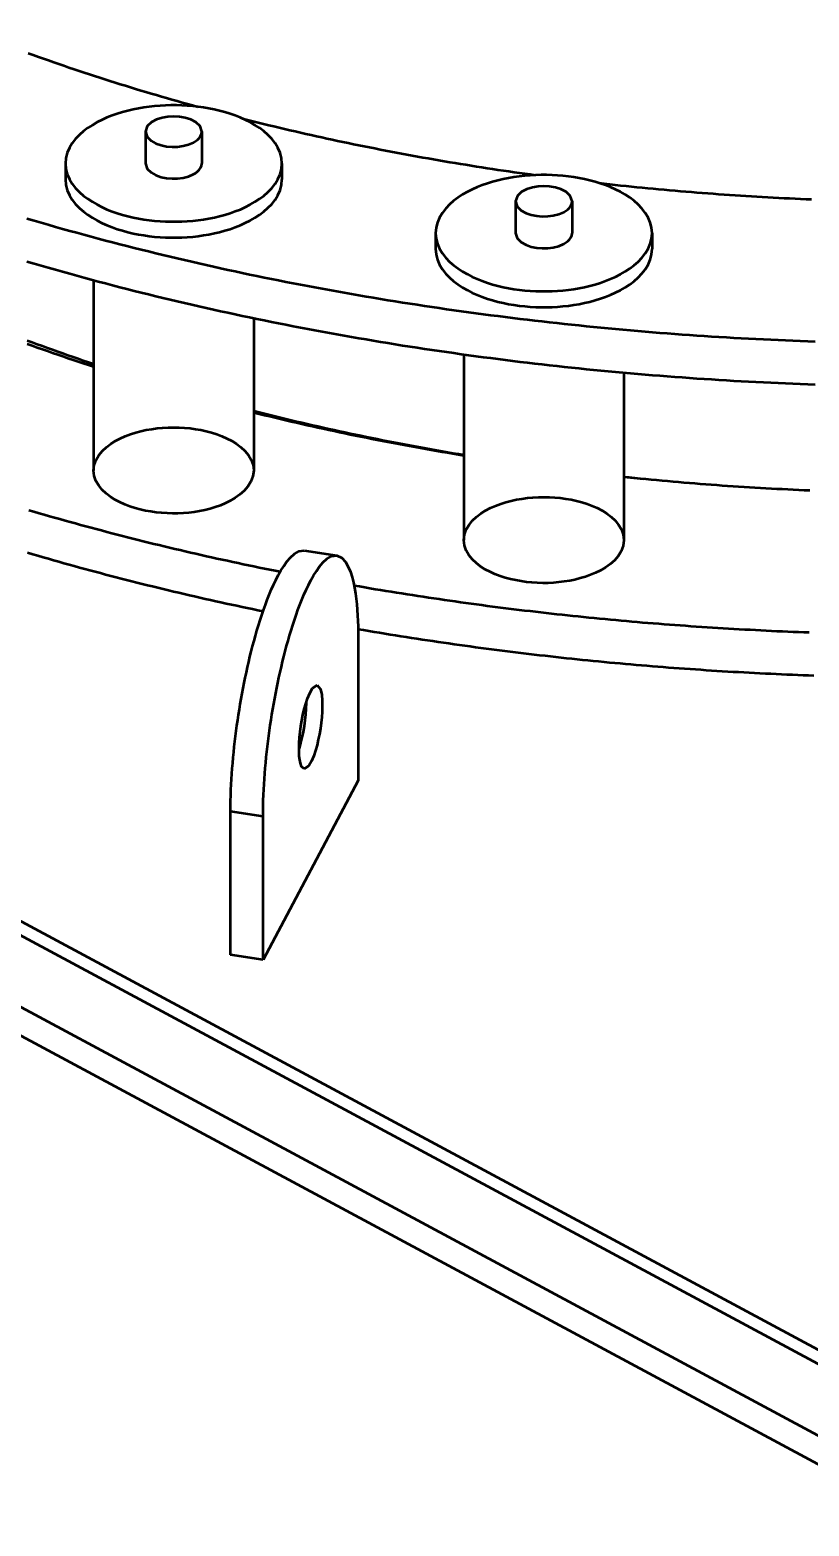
# Model space of a CAD drawing. Header units: millimetres. Extents: x 0 to 841, y 0 to 594.
# Drawn here: x 538.85 to 556.22, y 141.08 to 174.4 of the extents above; entities that cross this region are included whole.
import ezdxf

# ---------------------------------------------------------------- set-up
doc = ezdxf.new("R2010")
doc.units = ezdxf.units.MM
doc.layers.add('VIS', color=7, linetype='CONTINUOUS', lineweight=50)

msp = doc.modelspace()

# ---------------------------------------------------------------- linework, layer by layer
at = {"layer": 'VIS'}
for points in [[(483.297, 184.275), (559.297, 143.471)], [(483, 184.116), (559, 143.312)], [(483, 182.522), (559, 141.718)], [(483, 182.522), (559, 141.718)], [(483, 181.885), (559, 141.081)], [(538.818, 173.886), (538.931, 173.845), (539.045, 173.805), (539.158, 173.765), (539.271, 173.725), (539.385, 173.685), (539.498, 173.646), (539.612, 173.607), (539.725, 173.568), (539.839, 173.53), (539.953, 173.492), (540.067, 173.454), (540.181, 173.416), (540.295, 173.379), (540.41, 173.342), (540.524, 173.305), (540.639, 173.269), (540.753, 173.232), (540.868, 173.197), (540.983, 173.161), (541.097, 173.126), (541.212, 173.091), (541.327, 173.056), (541.442, 173.021), (541.557, 172.987), (541.673, 172.953), (541.788, 172.919), (541.903, 172.886), (542.019, 172.853), (542.134, 172.82), (542.25, 172.787), (542.366, 172.755), (542.481, 172.723), (542.597, 172.691)], [(538.818, 173.886), (538.931, 173.845), (539.045, 173.805), (539.158, 173.765), (539.271, 173.725), (539.385, 173.685), (539.498, 173.646), (539.612, 173.607), (539.725, 173.568), (539.839, 173.53), (539.953, 173.492), (540.067, 173.454), (540.181, 173.416), (540.295, 173.379), (540.41, 173.342), (540.524, 173.305), (540.639, 173.269), (540.753, 173.232), (540.868, 173.197), (540.983, 173.161), (541.097, 173.126), (541.212, 173.091), (541.327, 173.056), (541.442, 173.021), (541.557, 172.987), (541.673, 172.953), (541.788, 172.919), (541.903, 172.886), (542.019, 172.853), (542.134, 172.82), (542.25, 172.787), (542.366, 172.755), (542.481, 172.723), (542.597, 172.691)], [(544.473, 171.427), (544.462, 171.548), (544.432, 171.666), (544.383, 171.777), (544.32, 171.881), (544.245, 171.977), (544.161, 172.065), (544.069, 172.145), (543.972, 172.218), (543.87, 172.284), (543.764, 172.344), (543.656, 172.399), (543.545, 172.449), (543.432, 172.493), (543.317, 172.534), (543.2, 172.569), (543.083, 172.601), (542.965, 172.629), (542.845, 172.653), (542.725, 172.673), (542.605, 172.69), (542.484, 172.703), (542.363, 172.713), (542.241, 172.72), (542.12, 172.723), (541.998, 172.723), (541.876, 172.72), (541.755, 172.713), (541.634, 172.703), (541.513, 172.69), (541.392, 172.673), (541.272, 172.653), (541.153, 172.629), (541.035, 172.601), (540.917, 172.569), (540.801, 172.534), (540.686, 172.493), (540.573, 172.449), (540.462, 172.399), (540.353, 172.344), (540.248, 172.284), (540.146, 172.218), (540.048, 172.145), (539.957, 172.065), (539.873, 171.977), (539.798, 171.881), (539.734, 171.777), (539.686, 171.666), (539.655, 171.548), (539.645, 171.427)], [(542.689, 172.136), (542.647, 172.256), (542.554, 172.345), (542.439, 172.405), (542.316, 172.444), (542.188, 172.467), (542.059, 172.474), (541.929, 172.467), (541.802, 172.444), (541.678, 172.405), (541.564, 172.345), (541.47, 172.256), (541.429, 172.136)], [(543.591, 172.429), (543.708, 172.399), (543.826, 172.37), (543.943, 172.341), (544.061, 172.312), (544.179, 172.283), (544.296, 172.255), (544.414, 172.227), (544.532, 172.199), (544.65, 172.172), (544.768, 172.144), (544.886, 172.117), (545.004, 172.091), (545.122, 172.064), (545.241, 172.038), (545.359, 172.012), (545.477, 171.986), (545.596, 171.96), (545.714, 171.935), (545.833, 171.91), (545.951, 171.885), (546.07, 171.861), (546.188, 171.836), (546.307, 171.812), (546.426, 171.788), (546.545, 171.765), (546.663, 171.742), (546.782, 171.718), (546.901, 171.696), (547.02, 171.673), (547.139, 171.651), (547.258, 171.629), (547.377, 171.607), (547.497, 171.585), (547.616, 171.564), (547.735, 171.543), (547.854, 171.522), (547.974, 171.501), (548.093, 171.481), (548.213, 171.46), (548.332, 171.44), (548.451, 171.421), (548.571, 171.401), (548.691, 171.382), (548.81, 171.363), (548.93, 171.344), (549.05, 171.326), (549.169, 171.307), (549.289, 171.289), (549.409, 171.271), (549.529, 171.254), (549.648, 171.236), (549.768, 171.219), (549.888, 171.202), (550.008, 171.186), (550.128, 171.169)], [(543.591, 172.429), (543.708, 172.399), (543.826, 172.37), (543.943, 172.341), (544.061, 172.312), (544.179, 172.283), (544.296, 172.255), (544.414, 172.227), (544.532, 172.199), (544.65, 172.172), (544.768, 172.144), (544.886, 172.117), (545.004, 172.091), (545.122, 172.064), (545.241, 172.038), (545.359, 172.012), (545.477, 171.986), (545.596, 171.96), (545.714, 171.935), (545.833, 171.91), (545.951, 171.885), (546.07, 171.861), (546.188, 171.836), (546.307, 171.812), (546.426, 171.788), (546.545, 171.765), (546.663, 171.742), (546.782, 171.718), (546.901, 171.696), (547.02, 171.673), (547.139, 171.651), (547.258, 171.629), (547.377, 171.607), (547.497, 171.585), (547.616, 171.564), (547.735, 171.543), (547.854, 171.522), (547.974, 171.501), (548.093, 171.481), (548.213, 171.46), (548.332, 171.44), (548.451, 171.421), (548.571, 171.401), (548.691, 171.382), (548.81, 171.363), (548.93, 171.344), (549.05, 171.326), (549.169, 171.307), (549.289, 171.289), (549.409, 171.271), (549.529, 171.254), (549.648, 171.236), (549.768, 171.219), (549.888, 171.202), (550.008, 171.186), (550.128, 171.169)], [(541.429, 172.136), (541.467, 172.02), (541.555, 171.933), (541.662, 171.873), (541.779, 171.833), (541.901, 171.808), (542.024, 171.798), (542.148, 171.801), (542.27, 171.817), (542.39, 171.848), (542.504, 171.897)], [(541.429, 172.136), (541.429, 171.427)], [(542.504, 171.897), (542.549, 171.924), (542.592, 171.955), (542.629, 171.992), (542.66, 172.035), (542.681, 172.084), (542.689, 172.136)], [(542.689, 172.136), (542.689, 171.427)], [(539.645, 171.427), (539.655, 171.306), (539.686, 171.189), (539.734, 171.077), (539.798, 170.973), (539.873, 170.877), (539.957, 170.79), (540.049, 170.71), (540.146, 170.637), (540.248, 170.57), (540.353, 170.51), (540.462, 170.455), (540.573, 170.406), (540.686, 170.361), (540.801, 170.321), (540.918, 170.285), (541.035, 170.253), (541.154, 170.226), (541.273, 170.202), (541.393, 170.181), (541.514, 170.165), (541.634, 170.151), (541.756, 170.141), (541.877, 170.135), (541.999, 170.132), (542.121, 170.132), (542.242, 170.135), (542.364, 170.142), (542.485, 170.151), (542.606, 170.165), (542.727, 170.182), (542.846, 170.202), (542.966, 170.226), (543.084, 170.254), (543.202, 170.286), (543.318, 170.321), (543.433, 170.362), (543.546, 170.406), (543.657, 170.456), (543.766, 170.511)], [(539.645, 171.427), (539.645, 171.073)], [(541.429, 171.427), (541.467, 171.311), (541.555, 171.225), (541.662, 171.164), (541.779, 171.124), (541.901, 171.1), (542.024, 171.09), (542.148, 171.093), (542.27, 171.109), (542.39, 171.14), (542.504, 171.188)], [(542.504, 171.188), (542.549, 171.215), (542.592, 171.247), (542.629, 171.284), (542.66, 171.327), (542.681, 171.375), (542.689, 171.427)], [(543.766, 170.511), (543.871, 170.571), (543.973, 170.637), (544.07, 170.71), (544.161, 170.79), (544.246, 170.878), (544.32, 170.974), (544.383, 171.078), (544.432, 171.189), (544.462, 171.306), (544.473, 171.427)], [(544.473, 171.427), (544.473, 171.073)], [(539.645, 171.073), (539.655, 170.952), (539.686, 170.834), (539.734, 170.723), (539.798, 170.619), (539.873, 170.523), (539.957, 170.435), (540.049, 170.355), (540.146, 170.282), (540.248, 170.216), (540.353, 170.156), (540.462, 170.101), (540.573, 170.051), (540.686, 170.007), (540.801, 169.967), (540.918, 169.931), (541.035, 169.899), (541.154, 169.871), (541.273, 169.848), (541.393, 169.827), (541.514, 169.81), (541.634, 169.797), (541.756, 169.787), (541.877, 169.781), (541.999, 169.777), (542.121, 169.777), (542.242, 169.781), (542.364, 169.787), (542.485, 169.797), (542.606, 169.811), (542.727, 169.828), (542.846, 169.848), (542.966, 169.872), (543.084, 169.9), (543.202, 169.931), (543.318, 169.967), (543.433, 170.007), (543.546, 170.052), (543.657, 170.102), (543.766, 170.157)], [(543.766, 170.157), (543.871, 170.217), (543.973, 170.283), (544.07, 170.356), (544.161, 170.436), (544.246, 170.524), (544.32, 170.62), (544.383, 170.723), (544.432, 170.835), (544.462, 170.952), (544.473, 171.073)], [(552.726, 169.877), (552.715, 169.998), (552.684, 170.115), (552.636, 170.227), (552.573, 170.331), (552.498, 170.427), (552.414, 170.514), (552.322, 170.594), (552.225, 170.667), (552.123, 170.734), (552.017, 170.794), (551.909, 170.849), (551.797, 170.898), (551.684, 170.943), (551.569, 170.983), (551.453, 171.019), (551.336, 171.051), (551.217, 171.078), (551.098, 171.102), (550.978, 171.123), (550.858, 171.139), (550.737, 171.153), (550.615, 171.163), (550.494, 171.169), (550.372, 171.173), (550.251, 171.173), (550.129, 171.169), (550.008, 171.163), (549.886, 171.153), (549.765, 171.139), (549.645, 171.123), (549.525, 171.102), (549.406, 171.078), (549.287, 171.051), (549.17, 171.019), (549.054, 170.983), (548.939, 170.943), (548.826, 170.898), (548.715, 170.849), (548.606, 170.794), (548.5, 170.734), (548.398, 170.667), (548.301, 170.594), (548.21, 170.514), (548.125, 170.427), (548.05, 170.331), (547.987, 170.227), (547.939, 170.115), (547.908, 169.998), (547.897, 169.877)], [(551.537, 170.994), (551.658, 170.98), (551.779, 170.967), (551.901, 170.953), (552.022, 170.94), (552.143, 170.928), (552.264, 170.915), (552.386, 170.903), (552.507, 170.891), (552.629, 170.879), (552.75, 170.868), (552.871, 170.856), (552.993, 170.845), (553.114, 170.834), (553.236, 170.824), (553.357, 170.813), (553.479, 170.803), (553.6, 170.793), (553.722, 170.783), (553.843, 170.774), (553.965, 170.764), (554.087, 170.755), (554.208, 170.746), (554.33, 170.738), (554.452, 170.729), (554.573, 170.721), (554.695, 170.713), (554.817, 170.705), (554.938, 170.698), (555.06, 170.691), (555.182, 170.684), (555.303, 170.677), (555.425, 170.67), (555.547, 170.664), (555.669, 170.658), (555.791, 170.652), (555.912, 170.646), (556.034, 170.64), (556.156, 170.635), (556.278, 170.63)], [(551.537, 170.994), (551.658, 170.98), (551.779, 170.967), (551.901, 170.953), (552.022, 170.94), (552.143, 170.928), (552.264, 170.915), (552.386, 170.903), (552.507, 170.891), (552.629, 170.879), (552.75, 170.868), (552.871, 170.856), (552.993, 170.845), (553.114, 170.834), (553.236, 170.824), (553.357, 170.813), (553.479, 170.803), (553.6, 170.793), (553.722, 170.783), (553.843, 170.774), (553.965, 170.764), (554.087, 170.755), (554.208, 170.746), (554.33, 170.738), (554.452, 170.729), (554.573, 170.721), (554.695, 170.713), (554.817, 170.705), (554.938, 170.698), (555.06, 170.691), (555.182, 170.684), (555.303, 170.677), (555.425, 170.67), (555.547, 170.664), (555.669, 170.658), (555.791, 170.652), (555.912, 170.646), (556.034, 170.64), (556.156, 170.635), (556.278, 170.63)], [(550.941, 170.585), (550.9, 170.706), (550.806, 170.794), (550.692, 170.855), (550.568, 170.894), (550.441, 170.916), (550.312, 170.923), (550.182, 170.916), (550.055, 170.894), (549.931, 170.855), (549.817, 170.794), (549.723, 170.706), (549.682, 170.585)], [(549.682, 170.585), (549.72, 170.469), (549.807, 170.383), (549.915, 170.322), (550.032, 170.282), (550.154, 170.258), (550.277, 170.248), (550.401, 170.251), (550.523, 170.267), (550.643, 170.298), (550.757, 170.346)], [(549.682, 170.585), (549.682, 169.877)], [(550.757, 170.346), (550.802, 170.373), (550.844, 170.405), (550.882, 170.442), (550.913, 170.485), (550.934, 170.533), (550.941, 170.585)], [(550.941, 170.585), (550.941, 169.877)], [(538.789, 170.203), (538.948, 170.156), (539.106, 170.11), (539.265, 170.065), (539.424, 170.019), (539.583, 169.975), (539.742, 169.93), (539.901, 169.887), (540.06, 169.843), (540.22, 169.8), (540.379, 169.757), (540.539, 169.715), (540.698, 169.674), (540.858, 169.632), (541.018, 169.591), (541.178, 169.551), (541.338, 169.511), (541.499, 169.471), (541.659, 169.432), (541.819, 169.393), (541.98, 169.354), (542.141, 169.316), (542.301, 169.279), (542.462, 169.242), (542.623, 169.205), (542.784, 169.168), (542.945, 169.132), (543.106, 169.097), (543.268, 169.062), (543.429, 169.027), (543.59, 168.992), (543.752, 168.958), (543.914, 168.925), (544.075, 168.891), (544.237, 168.859), (544.399, 168.826), (544.561, 168.794), (544.723, 168.762), (544.885, 168.731), (545.047, 168.7), (545.209, 168.67), (545.372, 168.64), (545.534, 168.61), (545.697, 168.581), (545.859, 168.552), (546.022, 168.523), (546.184, 168.495), (546.347, 168.467), (546.51, 168.44), (546.673, 168.413), (546.836, 168.386), (546.999, 168.36), (547.162, 168.334), (547.325, 168.308), (547.488, 168.283), (547.651, 168.258), (547.814, 168.234), (547.978, 168.21), (548.141, 168.186), (548.304, 168.163), (548.468, 168.14), (548.631, 168.117), (548.795, 168.095), (548.959, 168.073), (549.122, 168.052), (549.286, 168.031), (549.45, 168.01), (549.614, 167.99), (549.778, 167.97), (549.941, 167.95), (550.105, 167.931), (550.269, 167.912), (550.433, 167.893), (550.598, 167.875), (550.762, 167.857), (550.926, 167.84), (551.09, 167.823), (551.254, 167.806), (551.418, 167.79), (551.583, 167.774), (551.747, 167.758), (551.911, 167.743), (552.076, 167.728), (552.24, 167.713), (552.405, 167.699), (552.569, 167.685), (552.734, 167.672), (552.898, 167.658), (553.063, 167.646), (553.228, 167.633), (553.392, 167.621), (553.557, 167.609), (553.722, 167.598), (553.886, 167.587), (554.051, 167.576), (554.216, 167.566), (554.381, 167.556), (554.545, 167.546), (554.71, 167.537), (554.875, 167.528), (555.04, 167.52), (555.205, 167.511), (555.37, 167.504), (555.535, 167.496), (555.699, 167.489), (555.864, 167.482), (556.029, 167.476), (556.194, 167.47), (556.359, 167.464)], [(547.897, 169.877), (547.908, 169.756), (547.939, 169.638), (547.987, 169.527), (548.05, 169.423), (548.125, 169.327), (548.21, 169.239), (548.301, 169.159), (548.399, 169.086), (548.501, 169.02), (548.606, 168.959), (548.715, 168.905), (548.826, 168.855), (548.939, 168.81), (549.054, 168.77), (549.17, 168.735), (549.288, 168.703), (549.406, 168.675), (549.526, 168.651), (549.646, 168.631), (549.766, 168.614), (549.887, 168.601), (550.009, 168.591), (550.13, 168.584), (550.252, 168.581), (550.373, 168.581), (550.495, 168.584), (550.617, 168.591), (550.738, 168.601), (550.859, 168.614), (550.979, 168.631), (551.099, 168.652), (551.219, 168.676), (551.337, 168.703), (551.455, 168.735), (551.571, 168.771), (551.686, 168.811), (551.799, 168.856), (551.91, 168.906), (552.019, 168.96)], [(547.897, 169.877), (547.897, 169.523)], [(549.682, 169.877), (549.72, 169.761), (549.807, 169.674), (549.915, 169.614), (550.032, 169.574), (550.154, 169.55), (550.277, 169.539), (550.401, 169.542), (550.523, 169.558), (550.643, 169.589), (550.757, 169.638)], [(550.757, 169.638), (550.802, 169.665), (550.844, 169.697), (550.882, 169.734), (550.913, 169.776), (550.934, 169.825), (550.941, 169.877)], [(552.019, 168.96), (552.124, 169.021), (552.226, 169.087), (552.323, 169.16), (552.414, 169.24), (552.498, 169.328), (552.573, 169.423), (552.636, 169.527), (552.684, 169.639), (552.715, 169.756), (552.726, 169.877)], [(552.726, 169.877), (552.726, 169.523)], [(547.897, 169.523), (547.908, 169.402), (547.939, 169.284), (547.987, 169.172), (548.05, 169.069), (548.125, 168.973), (548.21, 168.885), (548.301, 168.805), (548.399, 168.732), (548.501, 168.666), (548.606, 168.605), (548.715, 168.55), (548.826, 168.501), (548.939, 168.456), (549.054, 168.416), (549.17, 168.38), (549.288, 168.349), (549.406, 168.321), (549.526, 168.297), (549.646, 168.277), (549.766, 168.26), (549.887, 168.247), (550.009, 168.237), (550.13, 168.23), (550.252, 168.227), (550.373, 168.227), (550.495, 168.23), (550.617, 168.237), (550.738, 168.247), (550.859, 168.26), (550.979, 168.277), (551.099, 168.297), (551.219, 168.321), (551.337, 168.349), (551.455, 168.381), (551.571, 168.417), (551.686, 168.457), (551.799, 168.502), (551.91, 168.551), (552.019, 168.606)], [(552.019, 168.606), (552.124, 168.666), (552.226, 168.733), (552.323, 168.806), (552.414, 168.886), (552.498, 168.974), (552.573, 169.069), (552.636, 169.173), (552.684, 169.284), (552.715, 169.402), (552.726, 169.523)], [(538.789, 169.246), (538.948, 169.2), (539.106, 169.154), (539.265, 169.108), (539.424, 169.063), (539.583, 169.018), (539.742, 168.974), (539.901, 168.93), (540.06, 168.887), (540.22, 168.844), (540.379, 168.801), (540.539, 168.759), (540.698, 168.717), (540.858, 168.676), (541.018, 168.635), (541.178, 168.594), (541.338, 168.554), (541.499, 168.515), (541.659, 168.475), (541.819, 168.437), (541.98, 168.398), (542.141, 168.36), (542.301, 168.322), (542.462, 168.285), (542.623, 168.248), (542.784, 168.212), (542.945, 168.176), (543.106, 168.14), (543.268, 168.105), (543.429, 168.07), (543.59, 168.036), (543.752, 168.002), (543.914, 167.968), (544.075, 167.935), (544.237, 167.902), (544.399, 167.87), (544.561, 167.838), (544.723, 167.806), (544.885, 167.775), (545.047, 167.744), (545.209, 167.714), (545.372, 167.683), (545.534, 167.654), (545.697, 167.624), (545.859, 167.595), (546.022, 167.567), (546.184, 167.539), (546.347, 167.511), (546.51, 167.483), (546.673, 167.456), (546.836, 167.43), (546.999, 167.403), (547.162, 167.377), (547.325, 167.352), (547.488, 167.327), (547.651, 167.302), (547.814, 167.278), (547.978, 167.253), (548.141, 167.23), (548.304, 167.207), (548.468, 167.184), (548.631, 167.161), (548.795, 167.139), (548.959, 167.117), (549.122, 167.096), (549.286, 167.074), (549.45, 167.054), (549.614, 167.033), (549.778, 167.013), (549.941, 166.994), (550.105, 166.974), (550.269, 166.956), (550.433, 166.937), (550.598, 166.919), (550.762, 166.901), (550.926, 166.884), (551.09, 166.866), (551.254, 166.85), (551.418, 166.833), (551.583, 166.817), (551.747, 166.802), (551.911, 166.786), (552.076, 166.771), (552.24, 166.757), (552.405, 166.743), (552.569, 166.729), (552.734, 166.715), (552.898, 166.702), (553.063, 166.689), (553.228, 166.677), (553.392, 166.665), (553.557, 166.653), (553.722, 166.642), (553.886, 166.631), (554.051, 166.62), (554.216, 166.61), (554.381, 166.6), (554.545, 166.59), (554.71, 166.581), (554.875, 166.572), (555.04, 166.563), (555.205, 166.555), (555.37, 166.547), (555.535, 166.54), (555.699, 166.533), (555.864, 166.526), (556.029, 166.519), (556.194, 166.513), (556.359, 166.507)], [(540.274, 168.829), (540.274, 164.591)], [(543.843, 167.983), (543.843, 164.591)], [(538.792, 167.488), (538.905, 167.446), (539.019, 167.404), (539.132, 167.363), (539.246, 167.322), (539.36, 167.281), (539.474, 167.24), (539.588, 167.2), (539.702, 167.16), (539.816, 167.12), (539.931, 167.081), (540.045, 167.041), (540.16, 167.003), (540.274, 166.964)], [(538.793, 167.413), (538.906, 167.372), (539.02, 167.332), (539.133, 167.291), (539.247, 167.251), (539.361, 167.211), (539.475, 167.172), (539.589, 167.133), (539.703, 167.094), (539.817, 167.055), (539.931, 167.017), (540.045, 166.979), (540.16, 166.941), (540.274, 166.904)], [(548.527, 167.175), (548.527, 163.041)], [(552.096, 166.77), (552.096, 163.041)], [(543.843, 165.917), (543.962, 165.887), (544.081, 165.857), (544.2, 165.828), (544.319, 165.798), (544.439, 165.769), (544.558, 165.741), (544.677, 165.712), (544.797, 165.684), (544.916, 165.656), (545.036, 165.628), (545.156, 165.601), (545.275, 165.574), (545.395, 165.547), (545.515, 165.52), (545.635, 165.494), (545.755, 165.467), (545.875, 165.442), (545.995, 165.416), (546.115, 165.391), (546.235, 165.366), (546.355, 165.341), (546.475, 165.316), (546.596, 165.292), (546.716, 165.268), (546.836, 165.244), (546.957, 165.221), (547.077, 165.197), (547.198, 165.174), (547.319, 165.151), (547.439, 165.129), (547.56, 165.107), (547.681, 165.085), (547.802, 165.063), (547.922, 165.041), (548.043, 165.02), (548.164, 164.999), (548.285, 164.978), (548.406, 164.958), (548.527, 164.938)], [(543.843, 165.884), (543.962, 165.854), (544.081, 165.825), (544.2, 165.796), (544.32, 165.768), (544.439, 165.739), (544.558, 165.711), (544.678, 165.683), (544.797, 165.656), (544.917, 165.628), (545.036, 165.601), (545.156, 165.575), (545.276, 165.548), (545.395, 165.522), (545.515, 165.496), (545.635, 165.47), (545.755, 165.444), (545.875, 165.419), (545.995, 165.394), (546.115, 165.369), (546.235, 165.345), (546.356, 165.321), (546.476, 165.297), (546.596, 165.273), (546.717, 165.249), (546.837, 165.226), (546.957, 165.203), (547.078, 165.18), (547.198, 165.158), (547.319, 165.136), (547.44, 165.114), (547.56, 165.092), (547.681, 165.07), (547.802, 165.049), (547.923, 165.028), (548.043, 165.007), (548.164, 164.987), (548.285, 164.966), (548.406, 164.946), (548.527, 164.926)], [(540.274, 164.591), (540.289, 164.712), (540.33, 164.828), (540.392, 164.933), (540.47, 165.027), (540.559, 165.11), (540.657, 165.184), (540.761, 165.249), (540.869, 165.305), (540.981, 165.355), (541.096, 165.398), (541.213, 165.435), (541.331, 165.466), (541.45, 165.492), (541.571, 165.513), (541.692, 165.529), (541.814, 165.54), (541.936, 165.547), (542.059, 165.549), (542.181, 165.547), (542.303, 165.54), (542.425, 165.529), (542.546, 165.513), (542.667, 165.492), (542.787, 165.466), (542.905, 165.435), (543.022, 165.398), (543.136, 165.355), (543.248, 165.305), (543.357, 165.249), (543.461, 165.184), (543.558, 165.11), (543.648, 165.027), (543.726, 164.933), (543.788, 164.828), (543.829, 164.712), (543.843, 164.591)], [(543.32, 163.914), (543.212, 163.86), (543.101, 163.813), (542.987, 163.773), (542.871, 163.738), (542.753, 163.709), (542.635, 163.684), (542.515, 163.665), (542.395, 163.65), (542.275, 163.64), (542.154, 163.635), (542.033, 163.633), (541.912, 163.636), (541.791, 163.644), (541.671, 163.656), (541.551, 163.673), (541.432, 163.694), (541.314, 163.721), (541.198, 163.752), (541.082, 163.789), (540.969, 163.832), (540.859, 163.882), (540.752, 163.939), (540.65, 164.003), (540.554, 164.077), (540.466, 164.159), (540.389, 164.253), (540.328, 164.357), (540.288, 164.471), (540.274, 164.591)], [(543.843, 164.591), (543.827, 164.464), (543.783, 164.344), (543.715, 164.235), (543.631, 164.138), (543.535, 164.053), (543.431, 163.979), (543.32, 163.914)], [(552.096, 164.452), (552.169, 164.444), (552.243, 164.436), (552.316, 164.428), (552.39, 164.421), (552.463, 164.413), (552.537, 164.406)], [(552.096, 164.451), (552.217, 164.438), (552.339, 164.426), (552.461, 164.414), (552.582, 164.402), (552.704, 164.39), (552.825, 164.379), (552.947, 164.367), (553.069, 164.356), (553.191, 164.346), (553.312, 164.335), (553.434, 164.325), (553.556, 164.315), (553.678, 164.305), (553.799, 164.295), (553.921, 164.286), (554.043, 164.277), (554.165, 164.268), (554.287, 164.259), (554.409, 164.25), (554.531, 164.242), (554.653, 164.234), (554.774, 164.226), (554.896, 164.219), (555.018, 164.211), (555.14, 164.204), (555.262, 164.197), (555.384, 164.19), (555.506, 164.184), (555.628, 164.178), (555.75, 164.172), (555.873, 164.166), (555.995, 164.16), (556.117, 164.155), (556.239, 164.15)], [(548.527, 163.041), (548.542, 163.162), (548.582, 163.277), (548.645, 163.382), (548.723, 163.477), (548.812, 163.56), (548.91, 163.634), (549.014, 163.698), (549.122, 163.755), (549.234, 163.804), (549.349, 163.847), (549.465, 163.884), (549.584, 163.915), (549.703, 163.941), (549.824, 163.962), (549.945, 163.978), (550.067, 163.99), (550.189, 163.996), (550.312, 163.999), (550.434, 163.996), (550.556, 163.99), (550.678, 163.978), (550.799, 163.962), (550.92, 163.941), (551.039, 163.915), (551.158, 163.884), (551.274, 163.847), (551.389, 163.804), (551.501, 163.755), (551.609, 163.698), (551.713, 163.634), (551.811, 163.56), (551.901, 163.477), (551.979, 163.382), (552.041, 163.277), (552.082, 163.162), (552.096, 163.041)], [(538.828, 163.709), (538.944, 163.676), (539.059, 163.642), (539.175, 163.609), (539.291, 163.575), (539.406, 163.543), (539.522, 163.51), (539.638, 163.477), (539.754, 163.445), (539.87, 163.413), (539.986, 163.381), (540.102, 163.35), (540.218, 163.319), (540.334, 163.287), (540.451, 163.257), (540.567, 163.226), (540.684, 163.196), (540.8, 163.165), (540.917, 163.135), (541.033, 163.106), (541.15, 163.076), (541.267, 163.047), (541.383, 163.018), (541.5, 162.989), (541.617, 162.96), (541.734, 162.932), (541.851, 162.903), (541.968, 162.875), (542.085, 162.848), (542.202, 162.82), (542.319, 162.793), (542.436, 162.766), (542.554, 162.739), (542.671, 162.712), (542.788, 162.685), (542.906, 162.659), (543.023, 162.633), (543.141, 162.607), (543.258, 162.582), (543.376, 162.556), (543.494, 162.531), (543.611, 162.506), (543.729, 162.481), (543.847, 162.457), (543.965, 162.432), (544.083, 162.408), (544.201, 162.384), (544.319, 162.36), (544.437, 162.337)], [(551.573, 162.363), (551.465, 162.31), (551.353, 162.263), (551.239, 162.222), (551.124, 162.188), (551.006, 162.158), (550.888, 162.134), (550.768, 162.115), (550.648, 162.1), (550.528, 162.09), (550.407, 162.084), (550.286, 162.083), (550.165, 162.086), (550.044, 162.094), (549.924, 162.106), (549.804, 162.122), (549.685, 162.144), (549.567, 162.17), (549.45, 162.202), (549.335, 162.239), (549.222, 162.282), (549.112, 162.332), (549.005, 162.388), (548.903, 162.453), (548.807, 162.526), (548.719, 162.609), (548.642, 162.703), (548.581, 162.807), (548.541, 162.921), (548.527, 163.041)], [(552.096, 163.041), (552.08, 162.914), (552.036, 162.794), (551.968, 162.685), (551.884, 162.588), (551.788, 162.503), (551.684, 162.428), (551.573, 162.363)], [(538.804, 162.76), (538.92, 162.726), (539.035, 162.693), (539.151, 162.659), (539.266, 162.626), (539.382, 162.593), (539.498, 162.56), (539.613, 162.528), (539.729, 162.496), (539.845, 162.464), (539.961, 162.432), (540.077, 162.4), (540.193, 162.369), (540.309, 162.338), (540.425, 162.307), (540.542, 162.276), (540.658, 162.246), (540.774, 162.216), (540.891, 162.186), (541.007, 162.156), (541.124, 162.126), (541.24, 162.097), (541.357, 162.068), (541.474, 162.039), (541.591, 162.01), (541.707, 161.982), (541.824, 161.953), (541.941, 161.925), (542.058, 161.898), (542.175, 161.87), (542.292, 161.843), (542.409, 161.816), (542.527, 161.789), (542.644, 161.762), (542.761, 161.735), (542.878, 161.709), (542.996, 161.683), (543.113, 161.657), (543.231, 161.631), (543.348, 161.606), (543.466, 161.581), (543.583, 161.556), (543.701, 161.531), (543.819, 161.506), (543.936, 161.482), (544.054, 161.458)], [(543.326, 156.994), (543.326, 157.114), (543.328, 157.234), (543.332, 157.355), (543.336, 157.475), (543.342, 157.595), (543.349, 157.715), (543.357, 157.835), (543.365, 157.954), (543.375, 158.074), (543.386, 158.194), (543.398, 158.313), (543.411, 158.433), (543.424, 158.552), (543.439, 158.672), (543.454, 158.791), (543.47, 158.91), (543.488, 159.029), (543.505, 159.148), (543.524, 159.266), (543.544, 159.385), (543.565, 159.503), (543.586, 159.622), (543.608, 159.74), (543.631, 159.858), (543.655, 159.975), (543.68, 160.093), (543.706, 160.21), (543.733, 160.327), (543.761, 160.444), (543.79, 160.561), (543.82, 160.677), (543.851, 160.793), (543.883, 160.909), (543.916, 161.025), (543.951, 161.14), (543.987, 161.254), (544.024, 161.369), (544.063, 161.482), (544.103, 161.596), (544.145, 161.708), (544.19, 161.82), (544.236, 161.931), (544.285, 162.04), (544.337, 162.149), (544.392, 162.256), (544.45, 162.361), (544.514, 162.462), (544.584, 162.56), (544.661, 162.652), (544.75, 162.733), (544.854, 162.792), (544.972, 162.806)], [(544.052, 156.883), (544.053, 157.003), (544.055, 157.123), (544.058, 157.243), (544.063, 157.363), (544.069, 157.483), (544.075, 157.603), (544.083, 157.723), (544.092, 157.843), (544.102, 157.963), (544.113, 158.082), (544.125, 158.202), (544.137, 158.321), (544.151, 158.441), (544.165, 158.56), (544.181, 158.679), (544.197, 158.798), (544.214, 158.917), (544.232, 159.036), (544.251, 159.155), (544.271, 159.273), (544.291, 159.392), (544.313, 159.51), (544.335, 159.628), (544.358, 159.746), (544.382, 159.864), (544.407, 159.981), (544.433, 160.099), (544.46, 160.216), (544.488, 160.333), (544.516, 160.449), (544.546, 160.566), (544.577, 160.682), (544.609, 160.798), (544.643, 160.913), (544.677, 161.028), (544.713, 161.143), (544.751, 161.257), (544.789, 161.371), (544.83, 161.484), (544.872, 161.597), (544.916, 161.708), (544.963, 161.819), (545.012, 161.929), (545.063, 162.037), (545.118, 162.144), (545.177, 162.249), (545.241, 162.351), (545.31, 162.449), (545.388, 162.54), (545.477, 162.621), (545.581, 162.68), (545.699, 162.695)], [(544.972, 162.806), (545.699, 162.695)], [(545.699, 162.695), (545.81, 162.644), (545.892, 162.553), (545.953, 162.446), (546, 162.332), (546.037, 162.215), (546.067, 162.095), (546.092, 161.975), (546.112, 161.853), (546.129, 161.731), (546.142, 161.609), (546.153, 161.486), (546.161, 161.363), (546.167, 161.24), (546.171, 161.117), (546.174, 160.994), (546.174, 160.871)], [(546.081, 162.031), (546.2, 162.01), (546.318, 161.99), (546.436, 161.97), (546.555, 161.95), (546.673, 161.931), (546.792, 161.911), (546.91, 161.892), (547.029, 161.873), (547.148, 161.854), (547.266, 161.835), (547.385, 161.817), (547.504, 161.799), (547.622, 161.781), (547.741, 161.763), (547.86, 161.745), (547.979, 161.728), (548.098, 161.711), (548.217, 161.693), (548.335, 161.677), (548.454, 161.66), (548.573, 161.643), (548.692, 161.627), (548.811, 161.611), (548.93, 161.595), (549.05, 161.579), (549.169, 161.564), (549.288, 161.549), (549.407, 161.534), (549.526, 161.519), (549.645, 161.504), (549.765, 161.489), (549.884, 161.475), (550.003, 161.461), (550.122, 161.447), (550.242, 161.433), (550.361, 161.42), (550.48, 161.406), (550.6, 161.393), (550.719, 161.38), (550.839, 161.367), (550.958, 161.355), (551.077, 161.342), (551.197, 161.33), (551.316, 161.318), (551.436, 161.306), (551.555, 161.294), (551.675, 161.283), (551.795, 161.272), (551.914, 161.261), (552.034, 161.25), (552.153, 161.239), (552.273, 161.228), (552.393, 161.218), (552.512, 161.208), (552.632, 161.198), (552.752, 161.188), (552.872, 161.179), (552.991, 161.169), (553.111, 161.16), (553.231, 161.151), (553.351, 161.142), (553.47, 161.134), (553.59, 161.125), (553.71, 161.117), (553.83, 161.109), (553.95, 161.101), (554.07, 161.093), (554.189, 161.086), (554.309, 161.078), (554.429, 161.071), (554.549, 161.064), (554.669, 161.058), (554.789, 161.051), (554.909, 161.045), (555.029, 161.038), (555.149, 161.032), (555.269, 161.026), (555.389, 161.021), (555.509, 161.015), (555.629, 161.01), (555.749, 161.005), (555.869, 161), (555.989, 160.995), (556.109, 160.991), (556.229, 160.986)], [(546.173, 161.059), (546.291, 161.038), (546.41, 161.018), (546.528, 160.998), (546.647, 160.979), (546.765, 160.959), (546.884, 160.94), (547.003, 160.921), (547.121, 160.902), (547.24, 160.883), (547.359, 160.865), (547.478, 160.846), (547.597, 160.828), (547.716, 160.81), (547.834, 160.793), (547.953, 160.775), (548.072, 160.758), (548.191, 160.741), (548.31, 160.724), (548.429, 160.707), (548.549, 160.691), (548.668, 160.674), (548.787, 160.658), (548.906, 160.642), (549.025, 160.626), (549.144, 160.611), (549.264, 160.595), (549.383, 160.58), (549.502, 160.565), (549.621, 160.551), (549.741, 160.536), (549.86, 160.522), (549.979, 160.507), (550.099, 160.493), (550.218, 160.48), (550.338, 160.466), (550.457, 160.452), (550.577, 160.439), (550.696, 160.426), (550.816, 160.413), (550.935, 160.401), (551.055, 160.388), (551.174, 160.376), (551.294, 160.364), (551.414, 160.352), (551.533, 160.34), (551.653, 160.329), (551.773, 160.317), (551.892, 160.306), (552.012, 160.295), (552.132, 160.285), (552.252, 160.274), (552.371, 160.264), (552.491, 160.253), (552.611, 160.243), (552.731, 160.234), (552.851, 160.224), (552.971, 160.215), (553.09, 160.205), (553.21, 160.196), (553.33, 160.187), (553.45, 160.179), (553.57, 160.17), (553.69, 160.162), (553.81, 160.154), (553.93, 160.146), (554.05, 160.138), (554.17, 160.131), (554.29, 160.123), (554.41, 160.116), (554.53, 160.109), (554.65, 160.102), (554.77, 160.096), (554.89, 160.089), (555.01, 160.083), (555.13, 160.077), (555.25, 160.071), (555.37, 160.065), (555.49, 160.06), (555.61, 160.054), (555.73, 160.049), (555.851, 160.044), (555.971, 160.04), (556.091, 160.035), (556.211, 160.031), (556.331, 160.026)], [(546.174, 160.871), (546.174, 157.683)], [(544.854, 158.389), (544.857, 158.516), (544.865, 158.643), (544.878, 158.77), (544.895, 158.896), (544.916, 159.022), (544.941, 159.147), (544.97, 159.271), (545.004, 159.393), (545.044, 159.514), (545.093, 159.632), (545.156, 159.742), (545.257, 159.81)], [(545.257, 159.81), (545.332, 159.717), (545.359, 159.594), (545.37, 159.469), (545.373, 159.344), (545.369, 159.218), (545.36, 159.093), (545.347, 158.968), (545.33, 158.843), (545.309, 158.72), (545.284, 158.596), (545.255, 158.474), (545.221, 158.353), (545.181, 158.234), (545.133, 158.118), (545.07, 158.009), (544.97, 157.943)], [(545.01, 159.412), (545.006, 159.283), (544.997, 159.155), (544.984, 159.027), (544.966, 158.899), (544.945, 158.772), (544.919, 158.646), (544.889, 158.521), (544.854, 158.397)], [(544.97, 157.943), (544.912, 157.995), (544.885, 158.07), (544.869, 158.149), (544.86, 158.228), (544.855, 158.309), (544.854, 158.389)], [(546.174, 157.683), (544.052, 153.695)], [(543.326, 153.806), (543.326, 156.994)], [(544.052, 156.883), (543.326, 156.994)], [(544.052, 153.695), (544.052, 156.883)], [(544.052, 153.695), (543.326, 153.806)]]:
    msp.add_lwpolyline(points, dxfattribs=at)

doc.saveas('drawing.dxf')
